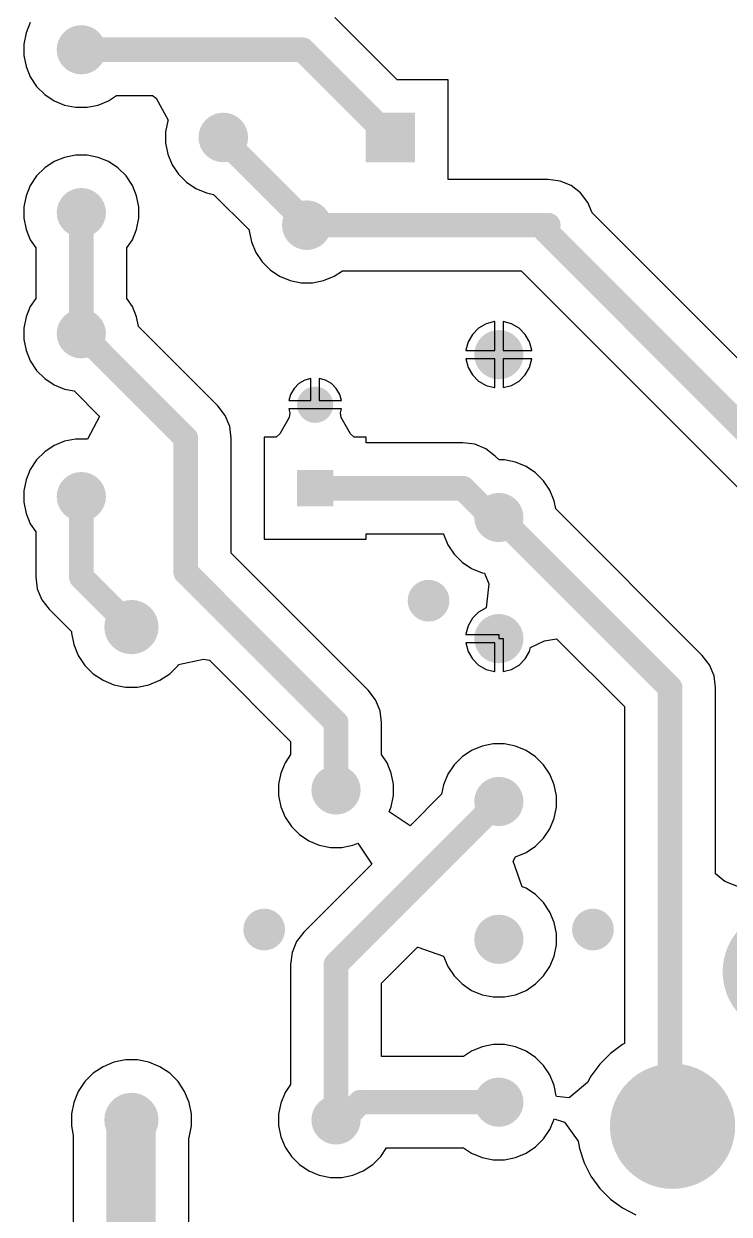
# Model space of a CAD drawing. Header units: inches. Extents: x 4.53 to 13.89, y 0.79 to 10.58.
# Drawn here: x 8.964 to 9.809, y 1.628 to 3.053 of the extents above; entities that cross this region are included whole.
import ezdxf

# ---------------------------------------------------------------- set-up
doc = ezdxf.new("R2010")
doc.units = ezdxf.units.IN
doc.header["$MEASUREMENT"] = 0
for name, color, linetype in [('Pad Holes', 156, 'Continuous'), ('Top Layer', 1, 'Continuous'), ('Via Holes', 16, 'Continuous')]:
    doc.layers.add(name, color=color, linetype=linetype)

# ---------------------------------------------------------------- blocks, each defined once
blk = doc.blocks.new('12A_7_B_2')
at = {"layer": 'Pad Holes'}
h = blk.add_hatch(color=7, dxfattribs=at)
edge = h.paths.add_edge_path()
edge.add_arc((-0.22, 0.31), 0.038, 0, 360)
h = blk.add_hatch(color=7, dxfattribs=at)
edge = h.paths.add_edge_path()
edge.add_arc((0.22, 0.31), 0.038, 0, 360)
h = blk.add_hatch(color=7, dxfattribs=at)
edge = h.paths.add_edge_path()
edge.add_arc((0.36, 0.125), 0.038, 0, 360)
h = blk.add_hatch(color=7, dxfattribs=at)
edge = h.paths.add_edge_path()
edge.add_arc((-0.36, 0.115), 0.038, 0, 360)
h = blk.add_hatch(color=7, dxfattribs=at)
edge = h.paths.add_edge_path()
edge.add_arc((-0.065, 0.07), 0.0222, 0, 360)
h = blk.add_hatch(color=7, dxfattribs=at)
edge = h.paths.add_edge_path()
edge.add_arc((0.07, 0.07), 0.0222, 0, 360)
h = blk.add_hatch(color=7, dxfattribs=at)
edge = h.paths.add_edge_path()
edge.add_arc((-0.065, -0.07), 0.0222, 0, 360)
h = blk.add_hatch(color=7, dxfattribs=at)
edge = h.paths.add_edge_path()
edge.add_arc((0.07, -0.07), 0.0222, 0, 360)
h = blk.add_hatch(color=7, dxfattribs=at)
edge = h.paths.add_edge_path()
edge.add_arc((-0.36, -0.115), 0.038, 0, 360)
h = blk.add_hatch(color=7, dxfattribs=at)
edge = h.paths.add_edge_path()
edge.add_arc((0.36, -0.12), 0.038, 0, 360)
h = blk.add_hatch(color=7, dxfattribs=at)
edge = h.paths.add_edge_path()
edge.add_arc((-0.225, -0.305), 0.038, 0, 360)
h = blk.add_hatch(color=7, dxfattribs=at)
edge = h.paths.add_edge_path()
edge.add_arc((0.225, -0.305), 0.038, 0, 360)
h = blk.add_hatch(color=7, dxfattribs=at)
edge = h.paths.add_edge_path()
edge.add_arc((0, -0.38), 0.038, 0, 360)
at = {"layer": 'Top Layer'}
h = blk.add_hatch(color=1, dxfattribs=at)
edge = h.paths.add_edge_path()
edge.add_arc((-0.22, 0.31), 0.075, 0, 360)
h = blk.add_hatch(color=1, dxfattribs=at)
edge = h.paths.add_edge_path()
edge.add_arc((0.22, 0.31), 0.075, 0, 360)
h = blk.add_hatch(color=1, dxfattribs=at)
edge = h.paths.add_edge_path()
edge.add_arc((0.36, 0.125), 0.075, 0, 360)
h = blk.add_hatch(color=1, dxfattribs=at)
edge = h.paths.add_edge_path()
edge.add_arc((-0.36, 0.115), 0.075, 0, 360)
for points in [[(-0.0996, 0.1046), (-0.0304, 0.1046), (-0.0304, 0.0354), (-0.0996, 0.0354)], [(0.0354, 0.1046), (0.1046, 0.1046), (0.1046, 0.0354), (0.0354, 0.0354)], [(-0.0996, -0.0354), (-0.0304, -0.0354), (-0.0304, -0.1046), (-0.0996, -0.1046)], [(0.0354, -0.0354), (0.1046, -0.0354), (0.1046, -0.1046), (0.0354, -0.1046)]]:
    blk.add_hatch(color=1, dxfattribs=at).paths.add_polyline_path(points)
h = blk.add_hatch(color=1, dxfattribs=at)
edge = h.paths.add_edge_path()
edge.add_arc((-0.36, -0.115), 0.075, 0, 360)
h = blk.add_hatch(color=1, dxfattribs=at)
edge = h.paths.add_edge_path()
edge.add_arc((0.36, -0.12), 0.075, 0, 360)
h = blk.add_hatch(color=1, dxfattribs=at)
edge = h.paths.add_edge_path()
edge.add_arc((-0.225, -0.305), 0.075, 0, 360)
h = blk.add_hatch(color=1, dxfattribs=at)
edge = h.paths.add_edge_path()
edge.add_arc((0.225, -0.305), 0.075, 0, 360)
h = blk.add_hatch(color=1, dxfattribs=at)
edge = h.paths.add_edge_path()
edge.add_arc((0, -0.38), 0.075, 0, 360)
blk = doc.blocks.new('TRIM_PV36W204C01B00___DUPLICATE_61')
at = {"layer": 'Pad Holes'}
h = blk.add_hatch(color=7, dxfattribs=at)
edge = h.paths.add_edge_path()
edge.add_arc((0, 0.1), 0.0197, 0, 360)
h = blk.add_hatch(color=7, dxfattribs=at)
edge = h.paths.add_edge_path()
edge.add_arc((-0.1, -0.005), 0.0197, 0, 360)
h = blk.add_hatch(color=7, dxfattribs=at)
edge = h.paths.add_edge_path()
edge.add_arc((0.1, -0.005), 0.0197, 0, 360)
at = {"layer": 'Top Layer'}
h = blk.add_hatch(color=1, dxfattribs=at)
edge = h.paths.add_edge_path()
edge.add_arc((0, 0.1), 0.0297, 0, 360)
blk.add_hatch(color=1, dxfattribs=at).paths.add_polyline_path([(-0.1297, 0.0247), (-0.0703, 0.0247), (-0.0703, -0.0347), (-0.1297, -0.0347)])
h = blk.add_hatch(color=1, dxfattribs=at)
edge = h.paths.add_edge_path()
edge.add_arc((0.1, -0.005), 0.0297, 0, 360)
blk = doc.blocks.new('RES_2W_VERTICAL_65')
at = {"layer": 'Pad Holes'}
h = blk.add_hatch(color=7, dxfattribs=at)
edge = h.paths.add_edge_path()
edge.add_arc((0, 0), 0.0197, 0, 360)
h = blk.add_hatch(color=7, dxfattribs=at)
edge = h.paths.add_edge_path()
edge.add_arc((0.195, 0), 0.0197, 0, 360)
at = {"layer": 'Top Layer'}
h = blk.add_hatch(color=1, dxfattribs=at)
edge = h.paths.add_edge_path()
edge.add_arc((0, 0), 0.0295, 0, 360)
h = blk.add_hatch(color=1, dxfattribs=at)
edge = h.paths.add_edge_path()
edge.add_arc((0.195, 0), 0.0295, 0, 360)
blk = doc.blocks.new('RES_2W_VERTICAL_67')
at = {"layer": 'Pad Holes'}
h = blk.add_hatch(color=7, dxfattribs=at)
edge = h.paths.add_edge_path()
edge.add_arc((0, 0), 0.0197, 0, 360)
h = blk.add_hatch(color=7, dxfattribs=at)
edge = h.paths.add_edge_path()
edge.add_arc((0.195, 0), 0.0197, 0, 360)
at = {"layer": 'Top Layer'}
h = blk.add_hatch(color=1, dxfattribs=at)
edge = h.paths.add_edge_path()
edge.add_arc((0, 0), 0.0295, 0, 360)
h = blk.add_hatch(color=1, dxfattribs=at)
edge = h.paths.add_edge_path()
edge.add_arc((0.195, 0), 0.0295, 0, 360)
blk = doc.blocks.new('RES_2W_VERTICAL_69')
at = {"layer": 'Pad Holes'}
h = blk.add_hatch(color=7, dxfattribs=at)
edge = h.paths.add_edge_path()
edge.add_arc((0, 0), 0.0197, 0, 360)
h = blk.add_hatch(color=7, dxfattribs=at)
edge = h.paths.add_edge_path()
edge.add_arc((0.195, 0), 0.0197, 0, 360)
at = {"layer": 'Top Layer'}
h = blk.add_hatch(color=1, dxfattribs=at)
edge = h.paths.add_edge_path()
edge.add_arc((0, 0), 0.0295, 0, 360)
h = blk.add_hatch(color=1, dxfattribs=at)
edge = h.paths.add_edge_path()
edge.add_arc((0.195, 0), 0.0295, 0, 360)
blk = doc.blocks.new('RES_2W_VERTICAL_75')
at = {"layer": 'Pad Holes'}
h = blk.add_hatch(color=7, dxfattribs=at)
edge = h.paths.add_edge_path()
edge.add_arc((0, 0), 0.0197, 0, 360)
h = blk.add_hatch(color=7, dxfattribs=at)
edge = h.paths.add_edge_path()
edge.add_arc((0.195, 0), 0.0197, 0, 360)
at = {"layer": 'Top Layer'}
h = blk.add_hatch(color=1, dxfattribs=at)
edge = h.paths.add_edge_path()
edge.add_arc((0, 0), 0.0295, 0, 360)
h = blk.add_hatch(color=1, dxfattribs=at)
edge = h.paths.add_edge_path()
edge.add_arc((0.195, 0), 0.0295, 0, 360)
blk = doc.blocks.new('RES_2W_VERTICAL_77')
at = {"layer": 'Pad Holes'}
h = blk.add_hatch(color=7, dxfattribs=at)
edge = h.paths.add_edge_path()
edge.add_arc((0, 0), 0.0197, 0, 360)
h = blk.add_hatch(color=7, dxfattribs=at)
edge = h.paths.add_edge_path()
edge.add_arc((0.195, 0), 0.0197, 0, 360)
at = {"layer": 'Top Layer'}
h = blk.add_hatch(color=1, dxfattribs=at)
edge = h.paths.add_edge_path()
edge.add_arc((0, 0), 0.0295, 0, 360)
h = blk.add_hatch(color=1, dxfattribs=at)
edge = h.paths.add_edge_path()
edge.add_arc((0.195, 0), 0.0295, 0, 360)
blk = doc.blocks.new('CAPPRD500W50D630H1120_STAND_107')
at = {"layer": 'Pad Holes'}
h = blk.add_hatch(color=7, dxfattribs=at)
edge = h.paths.add_edge_path()
edge.add_arc((-0.05, 0), 0.0148, 0, 360)
h = blk.add_hatch(color=7, dxfattribs=at)
edge = h.paths.add_edge_path()
edge.add_arc((0.05, 0), 0.0148, 0, 360)
at = {"layer": 'Top Layer'}
blk.add_hatch(color=1, dxfattribs=at).paths.add_polyline_path([(-0.0717, 0.0217), (-0.0283, 0.0217), (-0.0283, -0.0217), (-0.0717, -0.0217)])
h = blk.add_hatch(color=1, dxfattribs=at)
edge = h.paths.add_edge_path()
edge.add_arc((0.05, 0), 0.0217, 0, 360)
blk = doc.blocks.new('CAP_PANASSONIC_100N_450V_109')
at = {"layer": 'Pad Holes'}
h = blk.add_hatch(color=7, dxfattribs=at)
edge = h.paths.add_edge_path()
edge.add_arc((0, 0), 0.0197, 0, 360)
h = blk.add_hatch(color=7, dxfattribs=at)
edge = h.paths.add_edge_path()
edge.add_arc((0.395, 0), 0.0197, 0, 360)
at = {"layer": 'Top Layer'}
h = blk.add_hatch(color=1, dxfattribs=at)
edge = h.paths.add_edge_path()
edge.add_arc((0, 0), 0.0295, 0, 360)
h = blk.add_hatch(color=1, dxfattribs=at)
edge = h.paths.add_edge_path()
edge.add_arc((0.395, 0), 0.0295, 0, 360)
blk = doc.blocks.new('CAP_PANASSONIC_1U_450V_111')
at = {"layer": 'Pad Holes'}
h = blk.add_hatch(color=7, dxfattribs=at)
edge = h.paths.add_edge_path()
edge.add_arc((0, 0), 0.02, 0, 360)
h = blk.add_hatch(color=7, dxfattribs=at)
edge = h.paths.add_edge_path()
edge.add_arc((0.59, 0), 0.02, 0, 360)
at = {"layer": 'Top Layer'}
h = blk.add_hatch(color=1, dxfattribs=at)
edge = h.paths.add_edge_path()
edge.add_arc((0, 0), 0.0325, 0, 360)
h = blk.add_hatch(color=1, dxfattribs=at)
edge = h.paths.add_edge_path()
edge.add_arc((0.59, 0), 0.0325, 0, 360)

msp = doc.modelspace()

# ---------------------------------------------------------------- hatches: boundary and pattern name
at = {"layer": 'Top Layer'}
h = msp.add_hatch(color=1, dxfattribs=at)
edge = h.paths.add_edge_path()
edge.add_arc((9.4488, 2.3622), 0.025, 0, 360)
h = msp.add_hatch(color=1, dxfattribs=at)
edge = h.paths.add_edge_path()
edge.add_arc((9.252, 1.9685), 0.025, 0, 360)
h = msp.add_hatch(color=1, dxfattribs=at)
edge = h.paths.add_edge_path()
edge.add_arc((9.6457, 1.9685), 0.025, 0, 360)
at = {"layer": 'Via Holes'}
h = msp.add_hatch(color=7, dxfattribs=at)
edge = h.paths.add_edge_path()
edge.add_arc((9.4488, 2.3622), 0.014, 0, 360)
h = msp.add_hatch(color=7, dxfattribs=at)
edge = h.paths.add_edge_path()
edge.add_arc((9.252, 1.9685), 0.014, 0, 360)
h = msp.add_hatch(color=7, dxfattribs=at)
edge = h.paths.add_edge_path()
edge.add_arc((9.6457, 1.9685), 0.014, 0, 360)

# ---------------------------------------------------------------- linework, layer by layer
at = {"layer": 'Top Layer'}
for p, q in [((8.9719, 3.0544), (8.9668, 3.0419)), ((9.4112, 2.9859), (9.3366, 3.0604)), ((8.9668, 3.0419), (8.9641, 3.0286)), ((8.9641, 3.0286), (8.9641, 3.015)), ((8.9641, 3.015), (8.9668, 3.0017)), ((8.9668, 3.0017), (8.9719, 2.9892)), ((8.9719, 2.9892), (8.9795, 2.9779)), ((9.4721, 2.9859), (9.4112, 2.9859)), ((9.4721, 2.8664), (9.4721, 2.9859)), ((8.9795, 2.9779), (8.9891, 2.9683)), ((8.9891, 2.9683), (9.0004, 2.9607)), ((9.0656, 2.9607), (9.0753, 2.9672)), ((9.0753, 2.9672), (9.1181, 2.9672)), ((9.1181, 2.9672), (9.1228, 2.9637)), ((9.0004, 2.9607), (9.0129, 2.9555)), ((9.0129, 2.9555), (9.0262, 2.9529)), ((9.0262, 2.9529), (9.0398, 2.9529)), ((9.0398, 2.9529), (9.0531, 2.9555)), ((9.0531, 2.9555), (9.0656, 2.9607)), ((9.1228, 2.9637), (9.1369, 2.9377)), ((9.1366, 2.9369), (9.1339, 2.9236)), ((9.1369, 2.9377), (9.1366, 2.9369)), ((9.1339, 2.9236), (9.1339, 2.91)), ((9.1339, 2.91), (9.1366, 2.8967)), ((9.0262, 2.8957), (9.0129, 2.893)), ((9.0398, 2.8957), (9.0262, 2.8957)), ((9.0531, 2.893), (9.0398, 2.8957)), ((9.1366, 2.8967), (9.1418, 2.8841)), ((8.9891, 2.8803), (8.9795, 2.8707)), ((9.0004, 2.8879), (8.9891, 2.8803)), ((9.0129, 2.893), (9.0004, 2.8879)), ((9.0656, 2.8879), (9.0531, 2.893)), ((9.0769, 2.8803), (9.0656, 2.8879)), ((9.0865, 2.8707), (9.0769, 2.8803)), ((9.1418, 2.8841), (9.1494, 2.8728)), ((8.9795, 2.8707), (8.9719, 2.8594)), ((9.0941, 2.8594), (9.0865, 2.8707)), ((9.1494, 2.8728), (9.159, 2.8632)), ((9.5922, 2.8664), (9.4721, 2.8664)), ((9.6063, 2.8645), (9.5922, 2.8664)), ((8.9719, 2.8594), (8.9668, 2.8469)), ((9.0992, 2.8469), (9.0941, 2.8594)), ((9.159, 2.8632), (9.1703, 2.8556)), ((9.1703, 2.8556), (9.1829, 2.8504)), ((9.1829, 2.8504), (9.1914, 2.8487)), ((9.6195, 2.8591), (9.6063, 2.8645)), ((9.6308, 2.8504), (9.6195, 2.8591)), ((9.6395, 2.8391), (9.6308, 2.8504)), ((8.9668, 2.8469), (8.9641, 2.8336)), ((9.1019, 2.8336), (9.0992, 2.8469)), ((9.1914, 2.8487), (9.2339, 2.8061)), ((9.6446, 2.8266), (9.6395, 2.8391)), ((8.9641, 2.8336), (8.9641, 2.82)), ((9.1019, 2.82), (9.1019, 2.8336)), ((9.9845, 2.4868), (9.6446, 2.8266)), ((8.9641, 2.82), (8.9668, 2.8067)), ((9.0992, 2.8067), (9.1019, 2.82)), ((8.9668, 2.8067), (8.9719, 2.7942)), ((8.9719, 2.7942), (8.9784, 2.7845)), ((9.0876, 2.7845), (9.0941, 2.7942)), ((9.0941, 2.7942), (9.0992, 2.8067)), ((9.2339, 2.8061), (9.2339, 2.805)), ((9.2339, 2.805), (9.2366, 2.7917)), ((8.9784, 2.7845), (8.9784, 2.7241)), ((9.0876, 2.7241), (9.0876, 2.7845)), ((9.2366, 2.7917), (9.2418, 2.7791)), ((9.2418, 2.7791), (9.2494, 2.7678)), ((9.2494, 2.7678), (9.259, 2.7582)), ((9.259, 2.7582), (9.2703, 2.7506)), ((9.3357, 2.7506), (9.3456, 2.7572)), ((9.3456, 2.7572), (9.5596, 2.7572)), ((9.5596, 2.7572), (9.9264, 2.3904)), ((9.2703, 2.7506), (9.2829, 2.7454)), ((9.2829, 2.7454), (9.2962, 2.7427)), ((9.2962, 2.7427), (9.3098, 2.7427)), ((9.3098, 2.7427), (9.3231, 2.7454)), ((9.3231, 2.7454), (9.3357, 2.7506)), ((8.9784, 2.7241), (8.9719, 2.7144)), ((9.0941, 2.7144), (9.0876, 2.7241)), ((8.9719, 2.7144), (8.9668, 2.7019)), ((9.0992, 2.7019), (9.0941, 2.7144)), ((8.9668, 2.7019), (8.9641, 2.6886)), ((9.1015, 2.6905), (9.0992, 2.7019)), ((9.5177, 2.6936), (9.5087, 2.6884)), ((9.5278, 2.6963), (9.5177, 2.6936)), ((9.528, 2.6963), (9.5278, 2.6963)), ((9.528, 2.6618), (9.528, 2.6963)), ((9.5382, 2.6963), (9.538, 2.6963)), ((9.538, 2.6963), (9.538, 2.6618)), ((9.5483, 2.6936), (9.5382, 2.6963)), ((9.5573, 2.6884), (9.5483, 2.6936)), ((8.9641, 2.6886), (8.9641, 2.675)), ((9.1966, 2.5954), (9.1015, 2.6905)), ((9.5014, 2.6811), (9.4962, 2.6721)), ((9.5087, 2.6884), (9.5014, 2.6811)), ((9.5646, 2.6811), (9.5573, 2.6884)), ((9.5698, 2.6721), (9.5646, 2.6811)), ((8.9641, 2.675), (8.9668, 2.6617)), ((9.4962, 2.6721), (9.4935, 2.662)), ((9.5725, 2.662), (9.5698, 2.6721)), ((8.9668, 2.6617), (8.9719, 2.6492)), ((9.4935, 2.662), (9.4935, 2.6618)), ((9.4935, 2.6618), (9.528, 2.6618)), ((9.528, 2.6518), (9.4935, 2.6518)), ((9.4935, 2.6518), (9.4935, 2.6516)), ((9.4935, 2.6516), (9.4962, 2.6415)), ((9.528, 2.6173), (9.528, 2.6518)), ((9.538, 2.6618), (9.5725, 2.6618)), ((9.5725, 2.6518), (9.538, 2.6518)), ((9.538, 2.6518), (9.538, 2.6173)), ((9.5698, 2.6415), (9.5725, 2.6516)), ((9.5725, 2.6618), (9.5725, 2.662)), ((9.5725, 2.6516), (9.5725, 2.6518)), ((8.9719, 2.6492), (8.9795, 2.6379)), ((8.9795, 2.6379), (8.9891, 2.6283)), ((9.4962, 2.6415), (9.5014, 2.6325)), ((9.5646, 2.6325), (9.5698, 2.6415)), ((8.9891, 2.6283), (9.0004, 2.6207)), ((9.3008, 2.6263), (9.2936, 2.6221)), ((9.308, 2.6282), (9.3008, 2.6263)), ((9.308, 2.6018), (9.308, 2.6282)), ((9.3252, 2.6263), (9.318, 2.6282)), ((9.318, 2.6282), (9.318, 2.6018)), ((9.3324, 2.6221), (9.3252, 2.6263)), ((9.5014, 2.6325), (9.5087, 2.6252)), ((9.5087, 2.6252), (9.5177, 2.62)), ((9.5483, 2.62), (9.5573, 2.6252)), ((9.5573, 2.6252), (9.5646, 2.6325)), ((9.0004, 2.6207), (9.0129, 2.6155)), ((9.0129, 2.6155), (9.0243, 2.6133)), ((9.0243, 2.6133), (9.0548, 2.5828)), ((9.2835, 2.609), (9.2816, 2.6018)), ((9.2877, 2.6162), (9.2835, 2.609)), ((9.2936, 2.6221), (9.2877, 2.6162)), ((9.3383, 2.6162), (9.3324, 2.6221)), ((9.3425, 2.609), (9.3383, 2.6162)), ((9.3444, 2.6018), (9.3425, 2.609)), ((9.5177, 2.62), (9.5278, 2.6173)), ((9.5278, 2.6173), (9.528, 2.6173)), ((9.538, 2.6173), (9.5382, 2.6173)), ((9.5382, 2.6173), (9.5483, 2.62)), ((9.2053, 2.5841), (9.1966, 2.5954)), ((9.2816, 2.6018), (9.308, 2.6018)), ((9.318, 2.6018), (9.3444, 2.6018)), ((9.0548, 2.5828), (9.0402, 2.5556)), ((9.2107, 2.5709), (9.2053, 2.5841)), ((9.2818, 2.5815), (9.2706, 2.5618)), ((9.313, 2.5918), (9.2816, 2.5918)), ((9.2816, 2.5918), (9.2828, 2.5873)), ((9.2828, 2.5873), (9.2818, 2.5815)), ((9.3444, 2.5918), (9.313, 2.5918)), ((9.3432, 2.5873), (9.3444, 2.5918)), ((9.3442, 2.5815), (9.3432, 2.5873)), ((9.3554, 2.5618), (9.3442, 2.5815)), ((9.2126, 2.5568), (9.2107, 2.5709)), ((9.0129, 2.553), (9.0004, 2.5479)), ((9.0262, 2.5557), (9.0129, 2.553)), ((9.0398, 2.5557), (9.0262, 2.5557)), ((9.0402, 2.5556), (9.0398, 2.5557)), ((9.2126, 2.419), (9.2126, 2.5568)), ((9.2662, 2.5578), (9.252, 2.5578)), ((9.252, 2.5578), (9.252, 2.4358)), ((9.2706, 2.5618), (9.2662, 2.5578)), ((9.3598, 2.5578), (9.3554, 2.5618)), ((9.374, 2.5578), (9.3598, 2.5578)), ((9.374, 2.5514), (9.374, 2.5578)), ((9.49, 2.5514), (9.374, 2.5514)), ((9.5041, 2.5495), (9.49, 2.5514)), ((8.9891, 2.5403), (8.9795, 2.5307)), ((9.0004, 2.5479), (8.9891, 2.5403)), ((9.5173, 2.5441), (9.5041, 2.5495)), ((9.5286, 2.5354), (9.5173, 2.5441)), ((8.9795, 2.5307), (8.9719, 2.5194)), ((9.5333, 2.5307), (9.5286, 2.5354)), ((9.5398, 2.5307), (9.5333, 2.5307)), ((9.5531, 2.528), (9.5398, 2.5307)), ((9.5656, 2.5229), (9.5531, 2.528)), ((9.5769, 2.5153), (9.5656, 2.5229)), ((8.9719, 2.5194), (8.9668, 2.5069)), ((9.5865, 2.5057), (9.5769, 2.5153)), ((8.9668, 2.5069), (8.9641, 2.4936)), ((9.5941, 2.4944), (9.5865, 2.5057)), ((9.5992, 2.4819), (9.5941, 2.4944)), ((8.9641, 2.4936), (8.9641, 2.48)), ((8.9641, 2.48), (8.9668, 2.4667)), ((9.6012, 2.472), (9.5992, 2.4819)), ((8.9668, 2.4667), (8.9719, 2.4542)), ((9.7766, 2.2966), (9.6012, 2.472)), ((8.9719, 2.4542), (8.9784, 2.4445)), ((8.9784, 2.4445), (8.9784, 2.3906)), ((9.374, 2.4358), (9.374, 2.4422)), ((9.374, 2.4422), (9.4667, 2.4422)), ((9.4667, 2.4422), (9.4668, 2.4417)), ((9.4668, 2.4417), (9.4719, 2.4292)), ((9.252, 2.4358), (9.374, 2.4358)), ((9.4719, 2.4292), (9.4795, 2.4179)), ((9.3766, 2.255), (9.2126, 2.419)), ((9.4795, 2.4179), (9.4891, 2.4083)), ((9.4891, 2.4083), (9.5004, 2.4007)), ((9.5004, 2.4007), (9.5129, 2.3955)), ((9.5129, 2.3955), (9.5159, 2.395)), ((9.5159, 2.395), (9.5208, 2.3825)), ((8.9784, 2.3906), (8.9803, 2.3765)), ((9.5208, 2.3825), (9.5177, 2.3536)), ((8.9803, 2.3765), (8.9857, 2.3633)), ((8.9857, 2.3633), (8.9944, 2.352)), ((8.9944, 2.352), (9.0211, 2.3253)), ((9.5177, 2.3536), (9.5087, 2.3484)), ((9.5014, 2.3411), (9.4962, 2.3321)), ((9.5087, 2.3484), (9.5014, 2.3411)), ((9.0211, 2.3253), (9.0211, 2.3235)), ((9.0211, 2.3235), (9.0239, 2.3097)), ((9.4962, 2.3321), (9.4935, 2.322)), ((9.0239, 2.3097), (9.0293, 2.2966)), ((9.4935, 2.322), (9.4935, 2.3218)), ((9.4935, 2.3218), (9.533, 2.3218)), ((9.528, 2.3118), (9.4935, 2.3118)), ((9.4935, 2.3118), (9.4935, 2.3116)), ((9.4935, 2.3116), (9.4962, 2.3015)), ((9.528, 2.2773), (9.528, 2.3118)), ((9.533, 2.3218), (9.533, 2.3168)), ((9.533, 2.3168), (9.538, 2.3168)), ((9.538, 2.3168), (9.538, 2.2773)), ((9.571, 2.306), (9.5876, 2.3142)), ((9.5876, 2.3142), (9.6021, 2.3167)), ((9.6021, 2.3167), (9.6834, 2.2354)), ((9.0293, 2.2966), (9.0372, 2.2848)), ((9.4962, 2.3015), (9.5014, 2.2925)), ((9.5646, 2.2925), (9.5698, 2.3015)), ((9.5698, 2.3015), (9.571, 2.306)), ((9.7853, 2.2853), (9.7766, 2.2966)), ((9.0372, 2.2848), (9.0472, 2.2748)), ((9.1388, 2.2748), (9.1488, 2.2848)), ((9.1488, 2.2848), (9.1495, 2.2859)), ((9.1495, 2.2859), (9.1791, 2.2923)), ((9.1791, 2.2923), (9.1863, 2.2909)), ((9.1863, 2.2909), (9.2834, 2.1937)), ((9.5014, 2.2925), (9.5087, 2.2852)), ((9.5087, 2.2852), (9.5177, 2.28)), ((9.5483, 2.28), (9.5573, 2.2852)), ((9.5573, 2.2852), (9.5646, 2.2925)), ((9.7907, 2.2721), (9.7853, 2.2853)), ((9.0472, 2.2748), (9.059, 2.2669)), ((9.059, 2.2669), (9.072, 2.2615)), ((9.114, 2.2615), (9.127, 2.2669)), ((9.127, 2.2669), (9.1388, 2.2748)), ((9.5177, 2.28), (9.5278, 2.2773)), ((9.5278, 2.2773), (9.528, 2.2773)), ((9.538, 2.2773), (9.5382, 2.2773)), ((9.5382, 2.2773), (9.5483, 2.28)), ((9.7926, 2.258), (9.7907, 2.2721)), ((9.072, 2.2615), (9.0859, 2.2587)), ((9.0859, 2.2587), (9.1001, 2.2587)), ((9.1001, 2.2587), (9.114, 2.2615)), ((9.3853, 2.2437), (9.3766, 2.255)), ((9.7926, 2.0353), (9.7926, 2.258)), ((9.3907, 2.2305), (9.3853, 2.2437)), ((9.3926, 2.2164), (9.3907, 2.2305)), ((9.6834, 2.2354), (9.6834, 1.832)), ((9.3926, 2.1779), (9.3926, 2.2164)), ((9.2834, 2.1937), (9.2834, 2.1779)), ((9.5004, 2.1829), (9.4891, 2.1753)), ((9.5129, 2.188), (9.5004, 2.1829)), ((9.5262, 2.1907), (9.5129, 2.188)), ((9.5398, 2.1907), (9.5262, 2.1907)), ((9.5531, 2.188), (9.5398, 2.1907)), ((9.5656, 2.1829), (9.5531, 2.188)), ((9.5769, 2.1753), (9.5656, 2.1829)), ((9.2769, 2.1682), (9.2718, 2.1557)), ((9.2834, 2.1779), (9.2769, 2.1682)), ((9.3991, 2.1682), (9.3926, 2.1779)), ((9.4042, 2.1557), (9.3991, 2.1682)), ((9.4891, 2.1753), (9.4795, 2.1657)), ((9.5865, 2.1657), (9.5769, 2.1753)), ((9.2718, 2.1557), (9.2691, 2.1424)), ((9.4069, 2.1424), (9.4042, 2.1557)), ((9.4719, 2.1544), (9.4668, 2.1419)), ((9.4795, 2.1657), (9.4719, 2.1544)), ((9.5941, 2.1544), (9.5865, 2.1657)), ((9.5992, 2.1419), (9.5941, 2.1544)), ((9.2691, 2.1424), (9.2691, 2.1288)), ((9.4069, 2.1288), (9.4069, 2.1424)), ((9.4668, 2.1419), (9.4645, 2.1305)), ((9.6019, 2.1286), (9.5992, 2.1419)), ((9.2691, 2.1288), (9.2718, 2.1155)), ((9.4042, 2.1155), (9.4069, 2.1288)), ((9.4645, 2.1305), (9.4268, 2.0928)), ((9.6019, 2.115), (9.6019, 2.1286)), ((9.2718, 2.1155), (9.2769, 2.103)), ((9.4018, 2.1095), (9.4042, 2.1155)), ((9.4268, 2.0928), (9.4018, 2.1095)), ((9.5992, 2.1017), (9.6019, 2.115)), ((9.2769, 2.103), (9.2845, 2.0917)), ((9.5941, 2.0892), (9.5992, 2.1017)), ((9.2845, 2.0917), (9.2941, 2.0821)), ((9.2941, 2.0821), (9.3054, 2.0746)), ((9.5865, 2.0779), (9.5941, 2.0892)), ((9.3054, 2.0746), (9.3179, 2.0694)), ((9.3179, 2.0694), (9.3312, 2.0667)), ((9.3312, 2.0667), (9.3448, 2.0667)), ((9.3448, 2.0667), (9.3581, 2.0694)), ((9.3581, 2.0694), (9.3641, 2.0718)), ((9.3641, 2.0718), (9.3808, 2.0468)), ((9.5656, 2.0607), (9.5769, 2.0683)), ((9.5769, 2.0683), (9.5865, 2.0779)), ((9.5502, 2.0503), (9.5531, 2.0555)), ((9.5531, 2.0555), (9.5656, 2.0607)), ((9.3808, 2.0468), (9.2994, 1.9654)), ((9.5611, 2.0197), (9.5502, 2.0503)), ((9.8037, 2.026), (9.7926, 2.0353)), ((9.8221, 2.0189), (9.8037, 2.026)), ((9.5656, 2.0179), (9.5611, 2.0197)), ((9.5769, 2.0103), (9.5656, 2.0179)), ((9.5865, 2.0007), (9.5769, 2.0103)), ((9.5941, 1.9894), (9.5865, 2.0007)), ((9.5992, 1.9769), (9.5941, 1.9894)), ((9.6019, 1.9636), (9.5992, 1.9769)), ((9.2907, 1.9541), (9.2853, 1.9409)), ((9.2994, 1.9654), (9.2907, 1.9541)), ((9.6019, 1.95), (9.6019, 1.9636)), ((9.2853, 1.9409), (9.2834, 1.9268)), ((9.3926, 1.9042), (9.4357, 1.9473)), ((9.4357, 1.9473), (9.4359, 1.9473)), ((9.4359, 1.9473), (9.4668, 1.9367)), ((9.5992, 1.9367), (9.6019, 1.95)), ((9.2834, 1.9268), (9.2834, 1.7829)), ((9.4668, 1.9367), (9.4719, 1.9242)), ((9.4719, 1.9242), (9.4795, 1.9129)), ((9.5865, 1.9129), (9.5941, 1.9242)), ((9.5941, 1.9242), (9.5992, 1.9367)), ((9.4795, 1.9129), (9.4891, 1.9033)), ((9.5769, 1.9033), (9.5865, 1.9129)), ((9.3926, 1.8164), (9.3926, 1.9042)), ((9.4891, 1.9033), (9.5004, 1.8957)), ((9.5004, 1.8957), (9.5129, 1.8905)), ((9.5531, 1.8905), (9.5656, 1.8957)), ((9.5656, 1.8957), (9.5769, 1.9033)), ((9.5129, 1.8905), (9.5262, 1.8879)), ((9.5262, 1.8879), (9.5398, 1.8879)), ((9.5398, 1.8879), (9.5531, 1.8905)), ((9.5129, 1.828), (9.5004, 1.8229)), ((9.5262, 1.8307), (9.5129, 1.828)), ((9.5398, 1.8307), (9.5262, 1.8307)), ((9.5531, 1.828), (9.5398, 1.8307)), ((9.5656, 1.8229), (9.5531, 1.828)), ((9.6811, 1.8308), (9.6665, 1.8202)), ((9.6834, 1.832), (9.6811, 1.8308)), ((9.0859, 1.8125), (9.072, 1.8097)), ((9.1001, 1.8125), (9.0859, 1.8125)), ((9.114, 1.8097), (9.1001, 1.8125)), ((9.4907, 1.8164), (9.3926, 1.8164)), ((9.5004, 1.8229), (9.4907, 1.8164)), ((9.5769, 1.8153), (9.5656, 1.8229)), ((9.5865, 1.8057), (9.5769, 1.8153)), ((9.6665, 1.8202), (9.6538, 1.8075)), ((9.0472, 1.7964), (9.0372, 1.7864)), ((9.059, 1.8043), (9.0472, 1.7964)), ((9.072, 1.8097), (9.059, 1.8043)), ((9.127, 1.8043), (9.114, 1.8097)), ((9.1388, 1.7964), (9.127, 1.8043)), ((9.1488, 1.7864), (9.1388, 1.7964)), ((9.5941, 1.7944), (9.5865, 1.8057)), ((9.6538, 1.8075), (9.6432, 1.7929)), ((9.0372, 1.7864), (9.0293, 1.7747)), ((9.1567, 1.7747), (9.1488, 1.7864)), ((9.2834, 1.7829), (9.2769, 1.7732)), ((9.5992, 1.7819), (9.5941, 1.7944)), ((9.6017, 1.7694), (9.5992, 1.7819)), ((9.6392, 1.7852), (9.6172, 1.7672)), ((9.6432, 1.7929), (9.6392, 1.7852)), ((9.0293, 1.7747), (9.0239, 1.7616)), ((9.1621, 1.7616), (9.1567, 1.7747)), ((9.2769, 1.7732), (9.2718, 1.7607)), ((9.6019, 1.7686), (9.6017, 1.7694)), ((9.6172, 1.7672), (9.6019, 1.7686)), ((9.0239, 1.7616), (9.0211, 1.7477)), ((9.1649, 1.7477), (9.1621, 1.7616)), ((9.2718, 1.7607), (9.2691, 1.7474)), ((9.6172, 1.7672), (9.6172, 1.7672)), ((9.6172, 1.7672), (9.6172, 1.7672)), ((9.0211, 1.7477), (9.0211, 1.7335)), ((9.1649, 1.7335), (9.1649, 1.7477)), ((9.2691, 1.7474), (9.2691, 1.7338)), ((9.5941, 1.7292), (9.5984, 1.7396)), ((9.5984, 1.7396), (9.5992, 1.7417)), ((9.5992, 1.7417), (9.6116, 1.738)), ((9.0211, 1.7335), (9.0234, 1.722)), ((9.1621, 1.7197), (9.1649, 1.7335)), ((9.2691, 1.7338), (9.2718, 1.7205)), ((9.5865, 1.7179), (9.5941, 1.7292)), ((9.6116, 1.738), (9.6116, 1.738)), ((9.6116, 1.738), (9.6116, 1.738)), ((9.6116, 1.738), (9.628, 1.7153)), ((9.0234, 1.722), (9.0234, 1.593)), ((9.1619, 1.7191), (9.1621, 1.7197)), ((9.1619, 1.593), (9.1619, 1.7191)), ((9.2718, 1.7205), (9.2769, 1.708)), ((9.5769, 1.7083), (9.5865, 1.7179)), ((9.628, 1.7153), (9.6294, 1.7062)), ((9.2769, 1.708), (9.2845, 1.6967)), ((9.2845, 1.6967), (9.2941, 1.6871)), ((9.3819, 1.6871), (9.3915, 1.6967)), ((9.3915, 1.6967), (9.3985, 1.7072)), ((9.3985, 1.7072), (9.4907, 1.7072)), ((9.4907, 1.7072), (9.5004, 1.7007)), ((9.5004, 1.7007), (9.5129, 1.6955)), ((9.5531, 1.6955), (9.5656, 1.7007)), ((9.5656, 1.7007), (9.5769, 1.7083)), ((9.6294, 1.7062), (9.635, 1.6891)), ((9.2941, 1.6871), (9.3054, 1.6796)), ((9.3706, 1.6796), (9.3819, 1.6871)), ((9.5129, 1.6955), (9.5262, 1.6929)), ((9.5262, 1.6929), (9.5398, 1.6929)), ((9.5398, 1.6929), (9.5531, 1.6955)), ((9.635, 1.6891), (9.6432, 1.6731)), ((9.3054, 1.6796), (9.3179, 1.6744)), ((9.3179, 1.6744), (9.3312, 1.6717)), ((9.3312, 1.6717), (9.3448, 1.6717)), ((9.3448, 1.6717), (9.3581, 1.6744)), ((9.3581, 1.6744), (9.3706, 1.6796)), ((9.6432, 1.6731), (9.6538, 1.6585)), ((9.6538, 1.6585), (9.6665, 1.6458)), ((9.6665, 1.6458), (9.6811, 1.6352)), ((9.6811, 1.6352), (9.6971, 1.627))]:
    msp.add_line(p, q, dxfattribs=at)
for points in [[(9.033, 3.0218, 0.0295, 0.0295, 0), (9.298, 3.0218, 0.0295, 0.0295, 0)], [(9.298, 3.0218, 0.0295, 0.0295, 0), (9.403, 2.9168, 0.0295, 0.0295, 0)], [(9.203, 2.9143, 0.0295, 0.0295, 0), (9.203, 2.9168, 0.0295, 0.0295, 0)], [(9.203, 2.9143, 0.0295, 0.0295, 0), (9.303, 2.8143, 0.0295, 0.0295, 0)], [(9.033, 2.6818, 0.0295, 0.0295, 0), (9.033, 2.8268, 0.0295, 0.0295, 0)], [(9.303, 2.8118, 0.0295, 0.0295, 0), (9.303, 2.8143, 0.0295, 0.0295, 0)], [(9.303, 2.8118, 0.0295, 0.0295, 0), (9.5922, 2.8118, 0.0295, 0.0295, 0)], [(9.5894, 2.8046, 0.0295, 0.0295, 0), (9.965, 2.429, 0.0295, 0.0295, 0)], [(9.033, 2.6818, 0.0295, 0.0295, 0), (9.158, 2.5568, 0.0295, 0.0295, 0)], [(9.158, 2.3964, 0.0295, 0.0295, 0), (9.158, 2.5568, 0.0295, 0.0295, 0)], [(9.313, 2.4968, 0.0295, 0.0295, 0), (9.49, 2.4968, 0.0295, 0.0295, 0)], [(9.49, 2.4968, 0.0295, 0.0295, 0), (9.525, 2.4618, 0.0295, 0.0295, 0)], [(9.033, 2.3906, 0.0295, 0.0295, 0), (9.033, 2.4868, 0.0295, 0.0295, 0)], [(9.525, 2.4618, 0.0295, 0.0295, 0), (9.5342, 2.4618, 0.0295, 0.0295, 0)], [(9.5342, 2.4618, 0.0295, 0.0295, 0), (9.738, 2.258, 0.0295, 0.0295, 0)], [(9.158, 2.3964, 0.0295, 0.0295, 0), (9.338, 2.2164, 0.0295, 0.0295, 0)], [(9.033, 2.3906, 0.0295, 0.0295, 0), (9.093, 2.3306, 0.0295, 0.0295, 0)], [(9.738, 1.7381, 0.0295, 0.0295, 0), (9.738, 2.258, 0.0295, 0.0295, 0)], [(9.338, 2.1356, 0.0295, 0.0295, 0), (9.338, 2.2164, 0.0295, 0.0295, 0)], [(9.338, 1.9268, 0.0295, 0.0295, 0), (9.533, 2.1218, 0.0295, 0.0295, 0)], [(9.338, 1.7406, 0.0295, 0.0295, 0), (9.338, 1.9268, 0.0295, 0.0295, 0)], [(9.0926, 1.501, 0.0591, 0.0591, 0), (9.0926, 1.7415, 0.0591, 0.0591, 0)], [(9.346, 1.7406, 0.0295, 0.0295, 0), (9.3672, 1.7618, 0.0295, 0.0295, 0)], [(9.3672, 1.7618, 0.0295, 0.0295, 0), (9.533, 1.7618, 0.0295, 0.0295, 0)], [(9.338, 1.7406, 0.0295, 0.0295, 0), (9.346, 1.7406, 0.0295, 0.0295, 0)]]:
    msp.add_lwpolyline(points, format="xyseb", dxfattribs=at)
for points in [[(9.0256, 3.0218, 0.0148, 0.0148, 1), (9.0404, 3.0218, 0.0148, 0.0148, 1)], [(9.2906, 3.0218, 0.0148, 0.0148, 1), (9.3054, 3.0218, 0.0148, 0.0148, 1)], [(9.2906, 3.0218, 0.0148, 0.0148, 1), (9.3054, 3.0218, 0.0148, 0.0148, 1)], [(9.1956, 2.9168, 0.0148, 0.0148, 1), (9.2104, 2.9168, 0.0148, 0.0148, 1)], [(9.1956, 2.9143, 0.0148, 0.0148, 1), (9.2104, 2.9143, 0.0148, 0.0148, 1)], [(9.1956, 2.9143, 0.0148, 0.0148, 1), (9.2104, 2.9143, 0.0148, 0.0148, 1)], [(9.3956, 2.9168, 0.0148, 0.0148, 1), (9.4104, 2.9168, 0.0148, 0.0148, 1)], [(9.0256, 2.8268, 0.0148, 0.0148, 1), (9.0404, 2.8268, 0.0148, 0.0148, 1)], [(9.2956, 2.8143, 0.0148, 0.0148, 1), (9.3104, 2.8143, 0.0148, 0.0148, 1)], [(9.2956, 2.8143, 0.0148, 0.0148, 1), (9.3104, 2.8143, 0.0148, 0.0148, 1)], [(9.2956, 2.8118, 0.0148, 0.0148, 1), (9.3104, 2.8118, 0.0148, 0.0148, 1)], [(9.2956, 2.8118, 0.0148, 0.0148, 1), (9.3104, 2.8118, 0.0148, 0.0148, 1)], [(9.5848, 2.8118, 0.0148, 0.0148, 1), (9.5995, 2.8118, 0.0148, 0.0148, 1)], [(9.582, 2.8046, 0.0148, 0.0148, 1), (9.5968, 2.8046, 0.0148, 0.0148, 1)], [(9.0256, 2.6818, 0.0148, 0.0148, 1), (9.0404, 2.6818, 0.0148, 0.0148, 1)], [(9.0256, 2.6818, 0.0148, 0.0148, 1), (9.0404, 2.6818, 0.0148, 0.0148, 1)], [(9.1506, 2.5568, 0.0148, 0.0148, 1), (9.1654, 2.5568, 0.0148, 0.0148, 1)], [(9.1506, 2.5568, 0.0148, 0.0148, 1), (9.1654, 2.5568, 0.0148, 0.0148, 1)], [(9.3056, 2.4968, 0.0148, 0.0148, 1), (9.3204, 2.4968, 0.0148, 0.0148, 1)], [(9.4826, 2.4968, 0.0148, 0.0148, 1), (9.4974, 2.4968, 0.0148, 0.0148, 1)], [(9.4826, 2.4968, 0.0148, 0.0148, 1), (9.4974, 2.4968, 0.0148, 0.0148, 1)], [(9.0256, 2.4868, 0.0148, 0.0148, 1), (9.0404, 2.4868, 0.0148, 0.0148, 1)], [(9.5176, 2.4618, 0.0148, 0.0148, 1), (9.5324, 2.4618, 0.0148, 0.0148, 1)], [(9.5176, 2.4618, 0.0148, 0.0148, 1), (9.5324, 2.4618, 0.0148, 0.0148, 1)], [(9.5268, 2.4618, 0.0148, 0.0148, 1), (9.5416, 2.4618, 0.0148, 0.0148, 1)], [(9.5268, 2.4618, 0.0148, 0.0148, 1), (9.5416, 2.4618, 0.0148, 0.0148, 1)], [(9.1506, 2.3964, 0.0148, 0.0148, 1), (9.1654, 2.3964, 0.0148, 0.0148, 1)], [(9.1506, 2.3964, 0.0148, 0.0148, 1), (9.1654, 2.3964, 0.0148, 0.0148, 1)], [(9.0256, 2.3906, 0.0148, 0.0148, 1), (9.0404, 2.3906, 0.0148, 0.0148, 1)], [(9.0256, 2.3906, 0.0148, 0.0148, 1), (9.0404, 2.3906, 0.0148, 0.0148, 1)], [(9.0856, 2.3306, 0.0148, 0.0148, 1), (9.1004, 2.3306, 0.0148, 0.0148, 1)], [(9.7306, 2.258, 0.0148, 0.0148, 1), (9.7454, 2.258, 0.0148, 0.0148, 1)], [(9.7306, 2.258, 0.0148, 0.0148, 1), (9.7454, 2.258, 0.0148, 0.0148, 1)], [(9.3306, 2.2164, 0.0148, 0.0148, 1), (9.3454, 2.2164, 0.0148, 0.0148, 1)], [(9.3306, 2.2164, 0.0148, 0.0148, 1), (9.3454, 2.2164, 0.0148, 0.0148, 1)], [(9.3306, 2.1356, 0.0148, 0.0148, 1), (9.3454, 2.1356, 0.0148, 0.0148, 1)], [(9.5256, 2.1218, 0.0148, 0.0148, 1), (9.5404, 2.1218, 0.0148, 0.0148, 1)], [(9.3306, 1.9268, 0.0148, 0.0148, 1), (9.3454, 1.9268, 0.0148, 0.0148, 1)], [(9.3306, 1.9268, 0.0148, 0.0148, 1), (9.3454, 1.9268, 0.0148, 0.0148, 1)], [(9.0779, 1.7415, 0.0295, 0.0295, 1), (9.1074, 1.7415, 0.0295, 0.0295, 1)], [(9.3598, 1.7618, 0.0148, 0.0148, 1), (9.3746, 1.7618, 0.0148, 0.0148, 1)], [(9.3598, 1.7618, 0.0148, 0.0148, 1), (9.3746, 1.7618, 0.0148, 0.0148, 1)], [(9.5256, 1.7618, 0.0148, 0.0148, 1), (9.5404, 1.7618, 0.0148, 0.0148, 1)], [(9.3306, 1.7406, 0.0148, 0.0148, 1), (9.3454, 1.7406, 0.0148, 0.0148, 1)], [(9.3306, 1.7406, 0.0148, 0.0148, 1), (9.3454, 1.7406, 0.0148, 0.0148, 1)], [(9.3386, 1.7406, 0.0148, 0.0148, 1), (9.3534, 1.7406, 0.0148, 0.0148, 1)], [(9.3386, 1.7406, 0.0148, 0.0148, 1), (9.3534, 1.7406, 0.0148, 0.0148, 1)], [(9.7306, 1.7381, 0.0148, 0.0148, 1), (9.7454, 1.7381, 0.0148, 0.0148, 1)]]:
    msp.add_lwpolyline(points, format="xyseb", close=True, dxfattribs=at)

# ---------------------------------------------------------------- block references
for name, p, rotation in [('RES_2W_VERTICAL_77', (9.033, 2.8268), 90), ('TRIM_PV36W204C01B00___DUPLICATE_61', (9.303, 2.9118), 180), ('RES_2W_VERTICAL_75', (9.033, 2.4868), 90), ('RES_2W_VERTICAL_65', (9.533, 2.6568), 270), ('CAPPRD500W50D630H1120_STAND_107', (9.313, 2.5468), 90), ('CAP_PANASSONIC_1U_450V_111', (9.093, 1.7406), 90), ('RES_2W_VERTICAL_67', (9.533, 2.3168), 270), ('CAP_PANASSONIC_100N_450V_109', (9.338, 1.7406), 90), ('12A_7_B_2', (10.101, 1.613), 180), ('RES_2W_VERTICAL_69', (9.533, 1.7618), 90)]:
    msp.add_blockref(name, p, dxfattribs=dict(rotation=rotation))

doc.saveas('drawing.dxf')
